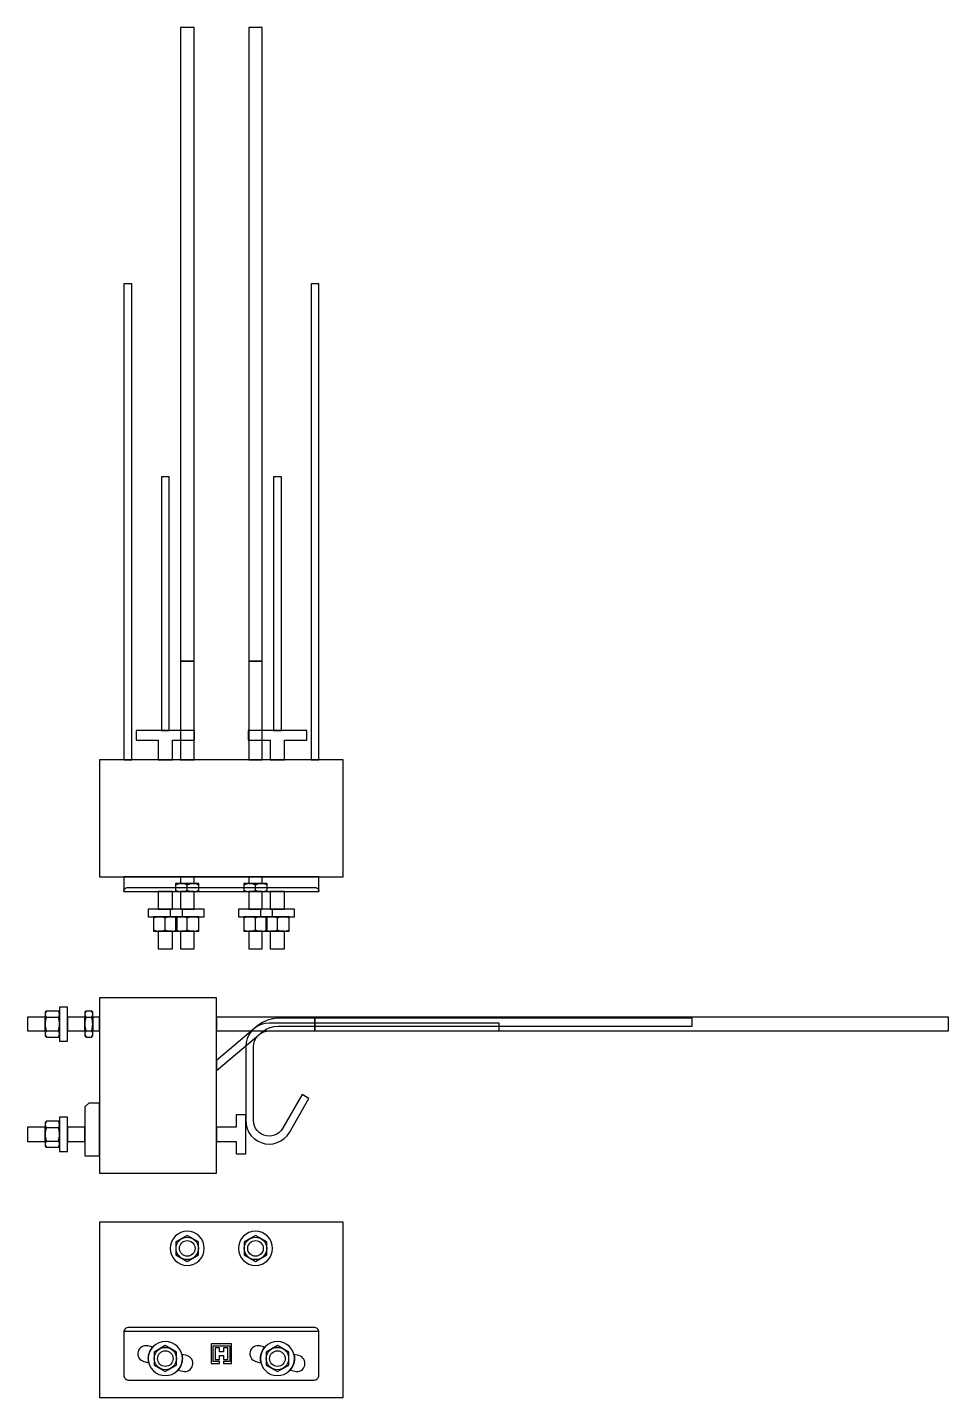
# Model space of a CAD drawing. Extents: x -74 to 871, y -534 to 871.
import ezdxf

# ---------------------------------------------------------------- set-up
doc = ezdxf.new("R2010")
doc.units = 0
doc.layers.add('Halfen', color=7, linetype='CONTINUOUS')

msp = doc.modelspace()

# ---------------------------------------------------------------- linework, layer by layer
at = {"layer": 'Halfen', "color": 7}
for p, q in [((90, -15), (90, -7)), ((160, -15), (160, -7)), ((67.5, -55.8), (67.5, -41)), ((90, -55.8), (90, -41)), ((160, -55.8), (160, -41)), ((182.5, -55.8), (182.5, -41)), ((-55.8, -144.072), (-41, -144.072)), ((-15, -144.072), (-7, -144.072)), ((-55.8, -157.928), (-41, -157.928)), ((-15, -157.928), (-7, -157.928)), ((-55.8, -257.072), (-41, -257.072)), ((-55.8, -270.928), (-41, -270.928)), ((25.101, -466), (224.899, -466))]:
    msp.add_line(p, q, dxfattribs=at)
for points in [[(97, 221), (97, 871), (83, 871), (83, 221)], [(167, 221), (167, 871), (153, 871), (153, 221)], [(25, 607.893), (25, 120), (33, 120), (33, 607.893)], [(217, 607.893), (217, 120), (225, 120), (225, 607.893)], [(71.5, 150), (71.5, 410), (63.5, 410), (63.5, 150)], [(186.5, 150), (186.5, 410), (178.5, 410), (178.5, 150)], [(83, 221), (83, 120), (97, 120), (97, 221)], [(153, 221), (153, 120), (167, 120), (167, 221)], [(97.5, 150), (37.5, 150), (37.5, 140), (60.175, 140), (60.175, 120), (74.825, 120), (74.825, 140), (97.5, 140)], [(212.5, 150), (152.5, 150), (152.5, 140), (175.175, 140), (175.175, 120), (189.825, 120), (189.825, 140), (212.5, 140)], [(0, 0), (250, 0), (250, 120), (0, 120)], [(25, -15), (225, -15), (225, 0), (25, 0)], [(83, 0), (83, -7), (97, -7), (97, 0)], [(153, 0), (153, -7), (167, -7), (167, 0)], [(78, -15), (102, -15), (102, -7), (78, -7)], [(148, -15), (172, -15), (172, -7), (148, -7)], [(74.825, -15), (60.175, -15), (60.175, -33), (74.825, -33)], [(83, -15), (83, -33), (97, -33), (97, -15)], [(153, -15), (153, -33), (167, -33), (167, -15)], [(189.825, -15), (175.175, -15), (175.175, -33), (189.825, -33)], [(50, -41), (85, -41), (85, -33), (50, -33)], [(55.5, -55.8), (79.5, -55.8), (79.5, -41), (55.5, -41)], [(72.5, -41), (107.5, -41), (107.5, -33), (72.5, -33)], [(78, -55.8), (102, -55.8), (102, -41), (78, -41)], [(142.5, -41), (177.5, -41), (177.5, -33), (142.5, -33)], [(148, -55.8), (172, -55.8), (172, -41), (148, -41)], [(165, -41), (200, -41), (200, -33), (165, -33)], [(170.5, -55.8), (194.5, -55.8), (194.5, -41), (170.5, -41)], [(74.825, -55.8), (60.175, -55.8), (60.175, -74), (74.825, -74)], [(83, -55.8), (83, -74), (97, -74), (97, -55.8)], [(153, -55.8), (153, -74), (167, -74), (167, -55.8)], [(189.825, -55.8), (175.175, -55.8), (175.175, -74), (189.825, -74)], [(0, -304), (120, -304), (120, -124), (0, -124)], [(-54.566, -164.375), (-42.234, -164.375), (-41, -163.141), (-41, -138.859), (-42.234, -137.625), (-54.566, -137.625), (-55.8, -138.859), (-55.8, -163.141)], [(-41, -168.5), (-33, -168.5), (-33, -133.5), (-41, -133.5)], [(-13.766, -164.375), (-8.234, -164.375), (-7, -163.141), (-7, -138.859), (-8.234, -137.625), (-13.766, -137.625), (-15, -138.859), (-15, -163.141)], [(-55.8, -144), (-74, -144), (-74, -158), (-55.8, -158)], [(-15, -144), (-33, -144), (-33, -158), (-15, -158)], [(0, -144), (-7, -144), (-7, -158), (0, -158)], [(221, -144), (120, -144), (120, -158), (221, -158)], [(607.893, -145.064), (183.084, -145.064), (177.527, -145.55), (172.139, -146.994), (167.084, -149.351), (162.515, -152.551), (120, -188.225), (120, -198.668), (167.657, -158.679), (171.084, -156.28), (174.875, -154.512), (178.916, -153.429), (183.084, -153.064), (607.893, -153.064)], [(207.856, -223.359), (187.856, -258), (186.257, -260.285), (184.285, -262.257), (182, -263.856), (179.472, -265.035), (176.778, -265.757), (174, -266), (171.222, -265.757), (168.528, -265.035), (166, -263.856), (163.715, -262.257), (161.743, -260.285), (160.144, -258), (158.965, -255.472), (158.243, -252.778), (158, -250), (158, -174), (158.243, -171.222), (158.965, -168.528), (160.144, -166), (161.743, -163.715), (163.715, -161.743), (166, -160.144), (168.528, -158.965), (171.222, -158.243), (174, -158), (410, -158), (410, -150), (174, -150), (169.832, -150.365), (165.792, -151.447), (162, -153.215), (158.573, -155.615), (155.615, -158.573), (153.215, -162), (151.447, -165.792), (150.365, -169.832), (150, -174), (150, -250), (150.365, -254.168), (151.447, -258.208), (153.215, -262), (155.615, -265.427), (158.573, -268.385), (162, -270.785), (165.792, -272.553), (169.832, -273.635), (174, -274), (178.168, -273.635), (182.208, -272.553), (186, -270.785), (189.427, -268.385), (192.385, -265.427), (194.785, -262), (214.785, -227.359)], [(221, -158), (871, -158), (871, -144), (221, -144)], [(-15, -286), (0, -286), (0, -232), (-11, -232), (-15, -236)], [(-54.566, -277.375), (-42.234, -277.375), (-41, -276.141), (-41, -251.859), (-42.234, -250.625), (-54.566, -250.625), (-55.8, -251.859), (-55.8, -276.141)], [(-41, -281.5), (-33, -281.5), (-33, -246.5), (-41, -246.5)], [(150, -244), (140, -244), (140, -256.675), (120, -256.675), (120, -271.325), (140, -271.325), (140, -284), (150, -284)], [(-55.8, -256.675), (-74, -256.675), (-74, -271.325), (-55.8, -271.325)], [(-15, -256.675), (-33, -256.675), (-33, -271.325), (-15, -271.325)], [(0, -534), (250, -534), (250, -354), (0, -354)], [(107.5, -381), (107.164, -377.586), (106.168, -374.303), (104.551, -371.278), (102.374, -368.626), (99.722, -366.449), (96.697, -364.832), (93.414, -363.836), (90, -363.5), (86.586, -363.836), (83.303, -364.832), (80.278, -366.449), (77.626, -368.626), (75.449, -371.278), (73.832, -374.303), (72.836, -377.586), (72.5, -381), (72.836, -384.414), (73.832, -387.697), (75.449, -390.722), (77.626, -393.374), (80.278, -395.551), (83.303, -397.168), (86.586, -398.164), (90, -398.5), (93.414, -398.164), (96.697, -397.168), (99.722, -395.551), (102.374, -393.374), (104.551, -390.722), (106.168, -387.697), (107.164, -384.414)], [(177.5, -381), (177.164, -377.586), (176.168, -374.303), (174.551, -371.278), (172.374, -368.626), (169.722, -366.449), (166.697, -364.832), (163.414, -363.836), (160, -363.5), (156.586, -363.836), (153.303, -364.832), (150.278, -366.449), (147.626, -368.626), (145.449, -371.278), (143.832, -374.303), (142.836, -377.586), (142.5, -381), (142.836, -384.414), (143.832, -387.697), (145.449, -390.722), (147.626, -393.374), (150.278, -395.551), (153.303, -397.168), (156.586, -398.164), (160, -398.5), (163.414, -398.164), (166.697, -397.168), (169.722, -395.551), (172.374, -393.374), (174.551, -390.722), (176.168, -387.697), (177.164, -384.414)], [(90, -394.375), (101.583, -387.688), (101.583, -374.312), (90, -367.625), (78.417, -374.312), (78.417, -387.688)], [(160, -394.375), (171.583, -387.688), (171.583, -374.312), (160, -367.625), (148.417, -374.312), (148.417, -387.688)], [(25, -511), (25.096, -511.975), (25.381, -512.913), (25.843, -513.778), (26.464, -514.536), (27.222, -515.157), (28.087, -515.619), (29.025, -515.904), (30, -516), (220, -516), (220.975, -515.904), (221.913, -515.619), (222.778, -515.157), (223.536, -514.536), (224.157, -513.778), (224.619, -512.913), (224.904, -511.975), (225, -511), (225, -467), (224.904, -466.025), (224.619, -465.087), (224.157, -464.222), (223.536, -463.464), (222.778, -462.843), (221.913, -462.381), (220.975, -462.096), (220, -462), (30, -462), (29.025, -462.096), (28.087, -462.381), (27.222, -462.843), (26.464, -463.464), (25.843, -464.222), (25.381, -465.087), (25.096, -466.025), (25, -467)], [(85, -494), (84.664, -490.586), (83.668, -487.303), (82.051, -484.278), (79.874, -481.626), (77.222, -479.449), (74.197, -477.832), (70.914, -476.836), (67.5, -476.5), (64.086, -476.836), (60.803, -477.832), (57.778, -479.449), (55.126, -481.626), (52.949, -484.278), (51.332, -487.303), (50.336, -490.586), (50, -494), (50.336, -497.414), (51.332, -500.697), (52.949, -503.722), (55.126, -506.374), (57.778, -508.551), (60.803, -510.168), (64.086, -511.164), (67.5, -511.5), (70.914, -511.164), (74.197, -510.168), (77.222, -508.551), (79.874, -506.374), (82.051, -503.722), (83.668, -500.697), (84.664, -497.414)], [(200, -494), (199.664, -490.586), (198.668, -487.303), (197.051, -484.278), (194.874, -481.626), (192.222, -479.449), (189.197, -477.832), (185.914, -476.836), (182.5, -476.5), (179.086, -476.836), (175.803, -477.832), (172.778, -479.449), (170.126, -481.626), (167.949, -484.278), (166.332, -487.303), (165.336, -490.586), (165, -494), (165.336, -497.414), (166.332, -500.697), (167.949, -503.722), (170.126, -506.374), (172.778, -508.551), (175.803, -510.168), (179.086, -511.164), (182.5, -511.5), (185.914, -511.164), (189.197, -510.168), (192.222, -508.551), (194.874, -506.374), (197.051, -503.722), (198.668, -500.697), (199.664, -497.414)], [(47.896, -480.76), (46.281, -480.841), (44.712, -481.235), (43.251, -481.928), (41.953, -482.893), (40.868, -484.093), (40.038, -485.481), (39.495, -487.004), (39.26, -488.604), (39.341, -490.219), (39.735, -491.788), (40.428, -493.249), (41.393, -494.547), (42.593, -495.632), (43.981, -496.462), (45.504, -497.005), (50.549, -498.263), (50.336, -497.414), (50.084, -495.715), (50, -494), (50.084, -492.285), (50.336, -490.586), (50.754, -488.92), (51.332, -487.303), (52.066, -485.751), (52.949, -484.278), (53.972, -482.898), (54.554, -482.256), (49.496, -480.995)], [(67.5, -507.375), (79.083, -500.688), (79.083, -487.312), (67.5, -480.625), (55.917, -487.312), (55.917, -500.688)], [(84.444, -489.709), (84.664, -490.586), (84.916, -492.285), (85, -494), (84.916, -495.715), (84.664, -497.414), (84.246, -499.08), (83.668, -500.697), (82.934, -502.249), (82.051, -503.722), (81.028, -505.102), (80.466, -505.722), (85.504, -506.978), (87.104, -507.214), (88.719, -507.133), (90.288, -506.738), (91.749, -506.045), (93.047, -505.08), (94.132, -503.88), (94.962, -502.492), (95.505, -500.969), (95.741, -499.369), (95.659, -497.754), (95.265, -496.185), (94.572, -494.724), (93.607, -493.426), (92.407, -492.341), (91.019, -491.511), (89.496, -490.968)], [(114.5, -499), (123, -499), (123, -497), (116.5, -497), (116.5, -481), (133.5, -481), (133.5, -497), (127, -497), (127, -499), (135.5, -499), (135.5, -479), (114.5, -479)], [(118.5, -495), (123, -495), (123, -491), (127, -491), (127, -495), (131.5, -495), (131.5, -483), (127, -483), (127, -487), (123, -487), (123, -483), (118.5, -483)], [(162.896, -480.76), (161.281, -480.841), (159.712, -481.235), (158.251, -481.928), (156.953, -482.893), (155.868, -484.093), (155.038, -485.481), (154.495, -487.004), (154.26, -488.604), (154.341, -490.219), (154.735, -491.788), (155.428, -493.249), (156.393, -494.547), (157.593, -495.632), (158.981, -496.462), (160.504, -497.005), (165.549, -498.263), (165.336, -497.414), (165.084, -495.715), (165, -494), (165.084, -492.285), (165.336, -490.586), (165.754, -488.92), (166.332, -487.303), (167.066, -485.751), (167.949, -484.278), (168.972, -482.898), (169.554, -482.256), (164.496, -480.995)], [(182.5, -507.375), (194.083, -500.688), (194.083, -487.312), (182.5, -480.625), (170.917, -487.312), (170.917, -500.688)], [(199.444, -489.709), (199.664, -490.586), (199.916, -492.285), (200, -494), (199.916, -495.715), (199.664, -497.414), (199.246, -499.08), (198.668, -500.697), (197.934, -502.249), (197.051, -503.722), (196.028, -505.102), (195.466, -505.722), (200.504, -506.978), (202.104, -507.214), (203.719, -507.133), (205.288, -506.738), (206.749, -506.045), (208.047, -505.08), (209.132, -503.88), (209.962, -502.492), (210.505, -500.969), (210.74, -499.369), (210.659, -497.754), (210.265, -496.185), (209.572, -494.724), (208.607, -493.426), (207.407, -492.341), (206.019, -491.511), (204.496, -490.968)]]:
    msp.add_lwpolyline(points, close=True, dxfattribs=at)
msp.add_lwpolyline([(25, -15), (25.077, -14.22), (25.304, -13.469), (25.674, -12.778), (26.172, -12.172), (26.778, -11.674), (27.469, -11.304), (28.22, -11.077), (29, -11), (221, -11), (221.78, -11.077), (222.531, -11.304), (223.222, -11.674), (223.828, -12.172), (224.326, -12.778), (224.696, -13.469), (224.923, -14.22), (225, -15)], dxfattribs=at)
for centre, radius in [((90, -381), 11.5), ((90, -381), 8), ((160, -381), 11.5), ((160, -381), 8), ((67.5, -494), 11.5), ((67.5, -494), 8), ((182.5, -494), 11.5), ((182.5, -494), 8)]:
    msp.add_circle(centre, radius, dxfattribs=at)
for centre, radius, start, end in [((84, -20.375), 13.375, 63.346222, 116.653778), ((84, -1.625), 13.375, 243.346222, 296.653778), ((96, -20.375), 13.375, 63.346222, 116.653778), ((96, -1.625), 13.375, 243.346222, 296.653778), ((154, -20.375), 13.375, 63.346222, 116.653778), ((154, -1.625), 13.375, 243.346222, 296.653778), ((166, -20.375), 13.375, 63.346222, 116.653778), ((166, -1.625), 13.375, 243.346222, 296.653778), ((61.5, -54.375), 13.375, 63.346222, 116.653778), ((73.5, -54.375), 13.375, 63.346222, 116.653778), ((84, -54.375), 13.375, 63.346222, 116.653778), ((96, -54.375), 13.375, 63.346222, 116.653778), ((154, -54.375), 13.375, 63.346222, 116.653778), ((166, -54.375), 13.375, 63.346222, 116.653778), ((176.5, -54.375), 13.375, 63.346222, 116.653778), ((188.5, -54.375), 13.375, 63.346222, 116.653778), ((61.5, -42.425), 13.375, 243.346222, 296.653778), ((73.5, -42.425), 13.375, 243.346222, 296.653778), ((84, -42.425), 13.375, 243.346222, 296.653778), ((96, -42.425), 13.375, 243.346222, 296.653778), ((154, -42.425), 13.375, 243.346222, 296.653778), ((166, -42.425), 13.375, 243.346222, 296.653778), ((176.5, -42.425), 13.375, 243.346222, 296.653778), ((188.5, -42.425), 13.375, 243.346222, 296.653778), ((-50.322, -141.089), 5.478, 140.779022, 219.220978), ((-46.478, -141.089), 5.478, -39.220978, 39.220982), ((-9.522, -141.089), 5.478, 140.779022, 219.220978), ((-12.478, -141.089), 5.478, -39.220978, 39.220982), ((-35.738, -151), 20.062, 159.798004, 200.201996), ((-61.062, -151), 20.062, -20.201996, 20.202003), ((5.062, -151), 20.062, 159.798004, 200.201996), ((-27.062, -151), 20.062, -20.201996, 20.202003), ((-50.322, -160.911), 5.478, 140.779022, 219.220978), ((-46.478, -160.911), 5.478, -39.220978, 39.220982), ((-9.522, -160.911), 5.478, 140.779022, 219.220978), ((-12.478, -160.911), 5.478, -39.220978, 39.220982), ((-50.322, -254.089), 5.478, 140.779022, 219.220978), ((-46.478, -254.089), 5.478, -39.220978, 39.220982), ((-35.738, -264), 20.062, 159.798004, 200.201996), ((-61.062, -264), 20.062, -20.201996, 20.202003), ((-50.322, -273.911), 5.478, 140.779022, 219.220978), ((-46.478, -273.911), 5.478, -39.220978, 39.220982)]:
    msp.add_arc(centre, radius, start, end, dxfattribs=at)

doc.saveas('drawing.dxf')
